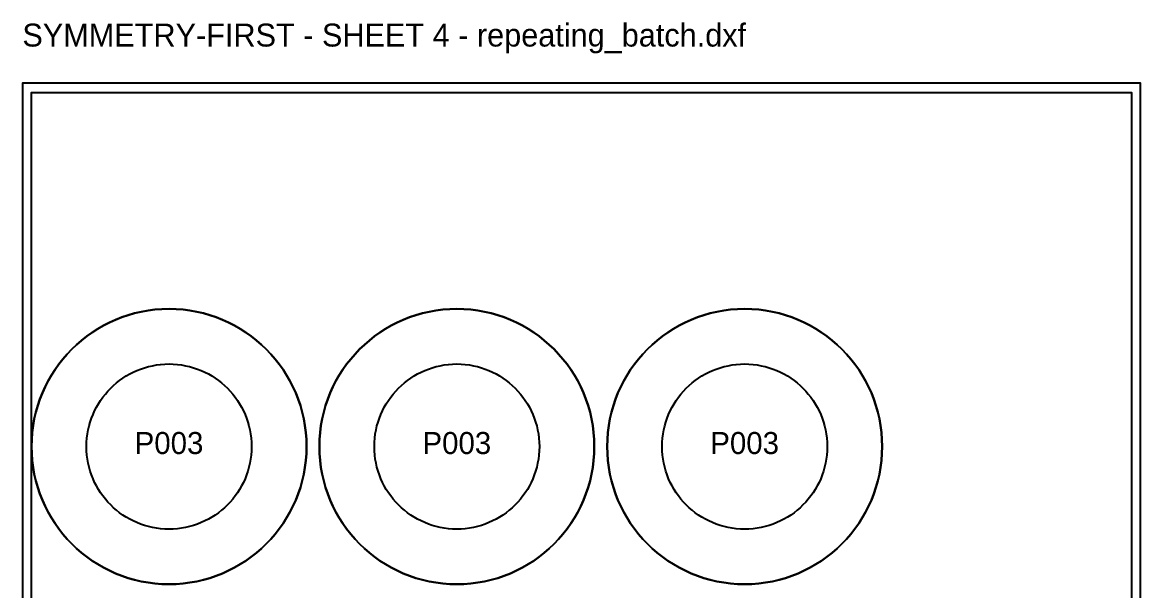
# Model space of a CAD drawing. Header units: millimetres. Extents: x -5 to 6500, y 0 to 2506.
# Drawn here: x 3960 to 5180, y 1887 to 2506 of the extents above; entities that cross this region are included whole.
import ezdxf
from ezdxf.enums import TextEntityAlignment as Align

# ---------------------------------------------------------------- set-up
doc = ezdxf.new("R2010")
doc.units = ezdxf.units.MM
for name, color, linetype in [('CNC_BOUNDARY', 1, 'Continuous'), ('CUT', 7, 'Continuous'), ('ETCH', 2, 'Continuous'), ('INFO', 8, 'Continuous'), ('OFFCUT', 4, 'Continuous')]:
    doc.layers.add(name, color=color, linetype=linetype)

msp = doc.modelspace()

# ---------------------------------------------------------------- linework, layer by layer
at = {"layer": 'CNC_BOUNDARY'}
msp.add_lwpolyline([(3960, 0), (5180, 0), (5180, 2440), (3960, 2440)], close=True, dxfattribs=at)
at = {"layer": 'CUT'}
for points in [[(4270, 2044), (4269.8048, 2036.281), (4269.2256, 2028.6634), (4268.2717, 2021.1565), (4266.9525, 2013.7698), (4265.2776, 2006.5127), (4263.2563, 1999.3946), (4260.898, 1992.425), (4258.2123, 1985.6132), (4255.2084, 1978.9688), (4251.8958, 1972.5011), (4248.284, 1966.2195), (4244.3824, 1960.1336), (4240.2003, 1954.2526), (4235.7473, 1948.5861), (4231.0327, 1943.1434), (4226.066, 1937.934), (4220.8566, 1932.9673), (4215.4139, 1928.2527), (4209.7474, 1923.7997), (4203.8664, 1919.6176), (4197.7805, 1915.716), (4191.4989, 1912.1042), (4185.0312, 1908.7916), (4178.3868, 1905.7877), (4171.575, 1903.102), (4164.6054, 1900.7437), (4157.4873, 1898.7224), (4150.2302, 1897.0475), (4142.8435, 1895.7283), (4135.3366, 1894.7744), (4127.719, 1894.1952), (4120, 1894), (4112.281, 1894.1952), (4104.6634, 1894.7744), (4097.1565, 1895.7283), (4089.7698, 1897.0475), (4082.5127, 1898.7224), (4075.3946, 1900.7437), (4068.425, 1903.102), (4061.6132, 1905.7877), (4054.9688, 1908.7916), (4048.5011, 1912.1042), (4042.2195, 1915.716), (4036.1336, 1919.6176), (4030.2526, 1923.7997), (4024.5861, 1928.2527), (4019.1434, 1932.9673), (4013.934, 1937.934), (4008.9673, 1943.1434), (4004.2527, 1948.5861), (3999.7997, 1954.2526), (3995.6176, 1960.1336), (3991.716, 1966.2195), (3988.1042, 1972.5011), (3984.7916, 1978.9688), (3981.7877, 1985.6132), (3979.102, 1992.425), (3976.7437, 1999.3946), (3974.7224, 2006.5127), (3973.0475, 2013.7698), (3971.7283, 2021.1565), (3970.7744, 2028.6634), (3970.1952, 2036.281), (3970, 2044), (3970.1952, 2051.719), (3970.7744, 2059.3366), (3971.7283, 2066.8435), (3973.0475, 2074.2302), (3974.7224, 2081.4873), (3976.7437, 2088.6054), (3979.102, 2095.575), (3981.7877, 2102.3868), (3984.7916, 2109.0312), (3988.1042, 2115.4989), (3991.716, 2121.7805), (3995.6176, 2127.8664), (3999.7997, 2133.7474), (4004.2527, 2139.4139), (4008.9673, 2144.8566), (4013.934, 2150.066), (4019.1434, 2155.0327), (4024.5861, 2159.7473), (4030.2526, 2164.2003), (4036.1336, 2168.3824), (4042.2195, 2172.284), (4048.5011, 2175.8958), (4054.9688, 2179.2084), (4061.6132, 2182.2123), (4068.425, 2184.898), (4075.3946, 2187.2563), (4082.5127, 2189.2776), (4089.7698, 2190.9525), (4097.1565, 2192.2717), (4104.6634, 2193.2256), (4112.281, 2193.8048), (4120, 2194), (4127.719, 2193.8048), (4135.3366, 2193.2256), (4142.8435, 2192.2717), (4150.2302, 2190.9525), (4157.4873, 2189.2776), (4164.6054, 2187.2563), (4171.575, 2184.898), (4178.3868, 2182.2123), (4185.0312, 2179.2084), (4191.4989, 2175.8958), (4197.7805, 2172.284), (4203.8664, 2168.3824), (4209.7474, 2164.2003), (4215.4139, 2159.7473), (4220.8566, 2155.0327), (4226.066, 2150.066), (4231.0327, 2144.8566), (4235.7473, 2139.4139), (4240.2003, 2133.7474), (4244.3824, 2127.8664), (4248.284, 2121.7805), (4251.8958, 2115.4989), (4255.2084, 2109.0312), (4258.2123, 2102.3868), (4260.898, 2095.575), (4263.2563, 2088.6054), (4265.2776, 2081.4873), (4266.9525, 2074.2302), (4268.2717, 2066.8435), (4269.2256, 2059.3366), (4269.8048, 2051.719), (4270, 2044)], [(4584, 2044), (4583.8048, 2036.281), (4583.2256, 2028.6634), (4582.2717, 2021.1565), (4580.9525, 2013.7698), (4579.2776, 2006.5127), (4577.2563, 1999.3946), (4574.898, 1992.425), (4572.2123, 1985.6132), (4569.2084, 1978.9688), (4565.8958, 1972.5011), (4562.284, 1966.2195), (4558.3824, 1960.1336), (4554.2003, 1954.2526), (4549.7473, 1948.5861), (4545.0327, 1943.1434), (4540.066, 1937.934), (4534.8566, 1932.9673), (4529.4139, 1928.2527), (4523.7474, 1923.7997), (4517.8664, 1919.6176), (4511.7805, 1915.716), (4505.4989, 1912.1042), (4499.0312, 1908.7916), (4492.3868, 1905.7877), (4485.575, 1903.102), (4478.6054, 1900.7437), (4471.4873, 1898.7224), (4464.2302, 1897.0475), (4456.8435, 1895.7283), (4449.3366, 1894.7744), (4441.719, 1894.1952), (4434, 1894), (4426.281, 1894.1952), (4418.6634, 1894.7744), (4411.1565, 1895.7283), (4403.7698, 1897.0475), (4396.5127, 1898.7224), (4389.3946, 1900.7437), (4382.425, 1903.102), (4375.6132, 1905.7877), (4368.9688, 1908.7916), (4362.5011, 1912.1042), (4356.2195, 1915.716), (4350.1336, 1919.6176), (4344.2526, 1923.7997), (4338.5861, 1928.2527), (4333.1434, 1932.9673), (4327.934, 1937.934), (4322.9673, 1943.1434), (4318.2527, 1948.5861), (4313.7997, 1954.2526), (4309.6176, 1960.1336), (4305.716, 1966.2195), (4302.1042, 1972.5011), (4298.7916, 1978.9688), (4295.7877, 1985.6132), (4293.102, 1992.425), (4290.7437, 1999.3946), (4288.7224, 2006.5127), (4287.0475, 2013.7698), (4285.7283, 2021.1565), (4284.7744, 2028.6634), (4284.1952, 2036.281), (4284, 2044), (4284.1952, 2051.719), (4284.7744, 2059.3366), (4285.7283, 2066.8435), (4287.0475, 2074.2302), (4288.7224, 2081.4873), (4290.7437, 2088.6054), (4293.102, 2095.575), (4295.7877, 2102.3868), (4298.7916, 2109.0312), (4302.1042, 2115.4989), (4305.716, 2121.7805), (4309.6176, 2127.8664), (4313.7997, 2133.7474), (4318.2527, 2139.4139), (4322.9673, 2144.8566), (4327.934, 2150.066), (4333.1434, 2155.0327), (4338.5861, 2159.7473), (4344.2526, 2164.2003), (4350.1336, 2168.3824), (4356.2195, 2172.284), (4362.5011, 2175.8958), (4368.9688, 2179.2084), (4375.6132, 2182.2123), (4382.425, 2184.898), (4389.3946, 2187.2563), (4396.5127, 2189.2776), (4403.7698, 2190.9525), (4411.1565, 2192.2717), (4418.6634, 2193.2256), (4426.281, 2193.8048), (4434, 2194), (4441.719, 2193.8048), (4449.3366, 2193.2256), (4456.8435, 2192.2717), (4464.2302, 2190.9525), (4471.4873, 2189.2776), (4478.6054, 2187.2563), (4485.575, 2184.898), (4492.3868, 2182.2123), (4499.0312, 2179.2084), (4505.4989, 2175.8958), (4511.7805, 2172.284), (4517.8664, 2168.3824), (4523.7474, 2164.2003), (4529.4139, 2159.7473), (4534.8566, 2155.0327), (4540.066, 2150.066), (4545.0327, 2144.8566), (4549.7473, 2139.4139), (4554.2003, 2133.7474), (4558.3824, 2127.8664), (4562.284, 2121.7805), (4565.8958, 2115.4989), (4569.2084, 2109.0312), (4572.2123, 2102.3868), (4574.898, 2095.575), (4577.2563, 2088.6054), (4579.2776, 2081.4873), (4580.9525, 2074.2302), (4582.2717, 2066.8435), (4583.2256, 2059.3366), (4583.8048, 2051.719), (4584, 2044)], [(4898, 2044), (4897.8048, 2036.281), (4897.2256, 2028.6634), (4896.2717, 2021.1565), (4894.9525, 2013.7698), (4893.2776, 2006.5127), (4891.2563, 1999.3946), (4888.898, 1992.425), (4886.2123, 1985.6132), (4883.2084, 1978.9688), (4879.8958, 1972.5011), (4876.284, 1966.2195), (4872.3824, 1960.1336), (4868.2003, 1954.2526), (4863.7473, 1948.5861), (4859.0327, 1943.1434), (4854.066, 1937.934), (4848.8566, 1932.9673), (4843.4139, 1928.2527), (4837.7474, 1923.7997), (4831.8664, 1919.6176), (4825.7805, 1915.716), (4819.4989, 1912.1042), (4813.0312, 1908.7916), (4806.3868, 1905.7877), (4799.575, 1903.102), (4792.6054, 1900.7437), (4785.4873, 1898.7224), (4778.2302, 1897.0475), (4770.8435, 1895.7283), (4763.3366, 1894.7744), (4755.719, 1894.1952), (4748, 1894), (4740.281, 1894.1952), (4732.6634, 1894.7744), (4725.1565, 1895.7283), (4717.7698, 1897.0475), (4710.5127, 1898.7224), (4703.3946, 1900.7437), (4696.425, 1903.102), (4689.6132, 1905.7877), (4682.9688, 1908.7916), (4676.5011, 1912.1042), (4670.2195, 1915.716), (4664.1336, 1919.6176), (4658.2526, 1923.7997), (4652.5861, 1928.2527), (4647.1434, 1932.9673), (4641.934, 1937.934), (4636.9673, 1943.1434), (4632.2527, 1948.5861), (4627.7997, 1954.2526), (4623.6176, 1960.1336), (4619.716, 1966.2195), (4616.1042, 1972.5011), (4612.7916, 1978.9688), (4609.7877, 1985.6132), (4607.102, 1992.425), (4604.7437, 1999.3946), (4602.7224, 2006.5127), (4601.0475, 2013.7698), (4599.7283, 2021.1565), (4598.7744, 2028.6634), (4598.1952, 2036.281), (4598, 2044), (4598.1952, 2051.719), (4598.7744, 2059.3366), (4599.7283, 2066.8435), (4601.0475, 2074.2302), (4602.7224, 2081.4873), (4604.7437, 2088.6054), (4607.102, 2095.575), (4609.7877, 2102.3868), (4612.7916, 2109.0312), (4616.1042, 2115.4989), (4619.716, 2121.7805), (4623.6176, 2127.8664), (4627.7997, 2133.7474), (4632.2527, 2139.4139), (4636.9673, 2144.8566), (4641.934, 2150.066), (4647.1434, 2155.0327), (4652.5861, 2159.7473), (4658.2526, 2164.2003), (4664.1336, 2168.3824), (4670.2195, 2172.284), (4676.5011, 2175.8958), (4682.9688, 2179.2084), (4689.6132, 2182.2123), (4696.425, 2184.898), (4703.3946, 2187.2563), (4710.5127, 2189.2776), (4717.7698, 2190.9525), (4725.1565, 2192.2717), (4732.6634, 2193.2256), (4740.281, 2193.8048), (4748, 2194), (4755.719, 2193.8048), (4763.3366, 2193.2256), (4770.8435, 2192.2717), (4778.2302, 2190.9525), (4785.4873, 2189.2776), (4792.6054, 2187.2563), (4799.575, 2184.898), (4806.3868, 2182.2123), (4813.0312, 2179.2084), (4819.4989, 2175.8958), (4825.7805, 2172.284), (4831.8664, 2168.3824), (4837.7474, 2164.2003), (4843.4139, 2159.7473), (4848.8566, 2155.0327), (4854.066, 2150.066), (4859.0327, 2144.8566), (4863.7473, 2139.4139), (4868.2003, 2133.7474), (4872.3824, 2127.8664), (4876.284, 2121.7805), (4879.8958, 2115.4989), (4883.2084, 2109.0312), (4886.2123, 2102.3868), (4888.898, 2095.575), (4891.2563, 2088.6054), (4893.2776, 2081.4873), (4894.9525, 2074.2302), (4896.2717, 2066.8435), (4897.2256, 2059.3366), (4897.8048, 2051.719), (4898, 2044)], [(4210, 2044), (4209.8829, 2039.3686), (4209.5353, 2034.798), (4208.963, 2030.2939), (4208.1715, 2025.8619), (4207.1666, 2021.5076), (4205.9538, 2017.2368), (4204.5388, 2013.055), (4202.9274, 2008.9679), (4201.125, 2004.9813), (4199.1375, 2001.1007), (4196.9704, 1997.3317), (4194.6294, 1993.6801), (4192.1202, 1990.1516), (4189.4484, 1986.7516), (4186.6196, 1983.486), (4183.6396, 1980.3604), (4180.514, 1977.3804), (4177.2484, 1974.5516), (4173.8484, 1971.8798), (4170.3199, 1969.3706), (4166.6683, 1967.0296), (4162.8993, 1964.8625), (4159.0187, 1962.875), (4155.0321, 1961.0726), (4150.945, 1959.4612), (4146.7632, 1958.0462), (4142.4924, 1956.8334), (4138.1381, 1955.8285), (4133.7061, 1955.037), (4129.202, 1954.4647), (4124.6314, 1954.1171), (4120, 1954), (4115.3686, 1954.1171), (4110.798, 1954.4647), (4106.2939, 1955.037), (4101.8619, 1955.8285), (4097.5076, 1956.8334), (4093.2368, 1958.0462), (4089.055, 1959.4612), (4084.9679, 1961.0726), (4080.9813, 1962.875), (4077.1007, 1964.8625), (4073.3317, 1967.0296), (4069.6801, 1969.3706), (4066.1516, 1971.8798), (4062.7516, 1974.5516), (4059.486, 1977.3804), (4056.3604, 1980.3604), (4053.3804, 1983.486), (4050.5516, 1986.7516), (4047.8798, 1990.1516), (4045.3706, 1993.6801), (4043.0296, 1997.3317), (4040.8625, 2001.1007), (4038.875, 2004.9813), (4037.0726, 2008.9679), (4035.4612, 2013.055), (4034.0462, 2017.2368), (4032.8334, 2021.5076), (4031.8285, 2025.8619), (4031.037, 2030.2939), (4030.4647, 2034.798), (4030.1171, 2039.3686), (4030, 2044), (4030.1171, 2048.6314), (4030.4647, 2053.202), (4031.037, 2057.7061), (4031.8285, 2062.1381), (4032.8334, 2066.4924), (4034.0462, 2070.7632), (4035.4612, 2074.945), (4037.0726, 2079.0321), (4038.875, 2083.0187), (4040.8625, 2086.8993), (4043.0296, 2090.6683), (4045.3706, 2094.3199), (4047.8798, 2097.8484), (4050.5516, 2101.2484), (4053.3804, 2104.514), (4056.3604, 2107.6396), (4059.486, 2110.6196), (4062.7516, 2113.4484), (4066.1516, 2116.1202), (4069.6801, 2118.6294), (4073.3317, 2120.9704), (4077.1007, 2123.1375), (4080.9813, 2125.125), (4084.9679, 2126.9274), (4089.055, 2128.5388), (4093.2368, 2129.9538), (4097.5076, 2131.1666), (4101.8619, 2132.1715), (4106.2939, 2132.963), (4110.798, 2133.5353), (4115.3686, 2133.8829), (4120, 2134), (4124.6314, 2133.8829), (4129.202, 2133.5353), (4133.7061, 2132.963), (4138.1381, 2132.1715), (4142.4924, 2131.1666), (4146.7632, 2129.9538), (4150.945, 2128.5388), (4155.0321, 2126.9274), (4159.0187, 2125.125), (4162.8993, 2123.1375), (4166.6683, 2120.9704), (4170.3199, 2118.6294), (4173.8484, 2116.1202), (4177.2484, 2113.4484), (4180.514, 2110.6196), (4183.6396, 2107.6396), (4186.6196, 2104.514), (4189.4484, 2101.2484), (4192.1202, 2097.8484), (4194.6294, 2094.3199), (4196.9704, 2090.6683), (4199.1375, 2086.8993), (4201.125, 2083.0187), (4202.9274, 2079.0321), (4204.5388, 2074.945), (4205.9538, 2070.7632), (4207.1666, 2066.4924), (4208.1715, 2062.1381), (4208.963, 2057.7061), (4209.5353, 2053.202), (4209.8829, 2048.6314), (4210, 2044)], [(4524, 2044), (4523.8829, 2039.3686), (4523.5353, 2034.798), (4522.963, 2030.2939), (4522.1715, 2025.8619), (4521.1666, 2021.5076), (4519.9538, 2017.2368), (4518.5388, 2013.055), (4516.9274, 2008.9679), (4515.125, 2004.9813), (4513.1375, 2001.1007), (4510.9704, 1997.3317), (4508.6294, 1993.6801), (4506.1202, 1990.1516), (4503.4484, 1986.7516), (4500.6196, 1983.486), (4497.6396, 1980.3604), (4494.514, 1977.3804), (4491.2484, 1974.5516), (4487.8484, 1971.8798), (4484.3199, 1969.3706), (4480.6683, 1967.0296), (4476.8993, 1964.8625), (4473.0187, 1962.875), (4469.0321, 1961.0726), (4464.945, 1959.4612), (4460.7632, 1958.0462), (4456.4924, 1956.8334), (4452.1381, 1955.8285), (4447.7061, 1955.037), (4443.202, 1954.4647), (4438.6314, 1954.1171), (4434, 1954), (4429.3686, 1954.1171), (4424.798, 1954.4647), (4420.2939, 1955.037), (4415.8619, 1955.8285), (4411.5076, 1956.8334), (4407.2368, 1958.0462), (4403.055, 1959.4612), (4398.9679, 1961.0726), (4394.9813, 1962.875), (4391.1007, 1964.8625), (4387.3317, 1967.0296), (4383.6801, 1969.3706), (4380.1516, 1971.8798), (4376.7516, 1974.5516), (4373.486, 1977.3804), (4370.3604, 1980.3604), (4367.3804, 1983.486), (4364.5516, 1986.7516), (4361.8798, 1990.1516), (4359.3706, 1993.6801), (4357.0296, 1997.3317), (4354.8625, 2001.1007), (4352.875, 2004.9813), (4351.0726, 2008.9679), (4349.4612, 2013.055), (4348.0462, 2017.2368), (4346.8334, 2021.5076), (4345.8285, 2025.8619), (4345.037, 2030.2939), (4344.4647, 2034.798), (4344.1171, 2039.3686), (4344, 2044), (4344.1171, 2048.6314), (4344.4647, 2053.202), (4345.037, 2057.7061), (4345.8285, 2062.1381), (4346.8334, 2066.4924), (4348.0462, 2070.7632), (4349.4612, 2074.945), (4351.0726, 2079.0321), (4352.875, 2083.0187), (4354.8625, 2086.8993), (4357.0296, 2090.6683), (4359.3706, 2094.3199), (4361.8798, 2097.8484), (4364.5516, 2101.2484), (4367.3804, 2104.514), (4370.3604, 2107.6396), (4373.486, 2110.6196), (4376.7516, 2113.4484), (4380.1516, 2116.1202), (4383.6801, 2118.6294), (4387.3317, 2120.9704), (4391.1007, 2123.1375), (4394.9813, 2125.125), (4398.9679, 2126.9274), (4403.055, 2128.5388), (4407.2368, 2129.9538), (4411.5076, 2131.1666), (4415.8619, 2132.1715), (4420.2939, 2132.963), (4424.798, 2133.5353), (4429.3686, 2133.8829), (4434, 2134), (4438.6314, 2133.8829), (4443.202, 2133.5353), (4447.7061, 2132.963), (4452.1381, 2132.1715), (4456.4924, 2131.1666), (4460.7632, 2129.9538), (4464.945, 2128.5388), (4469.0321, 2126.9274), (4473.0187, 2125.125), (4476.8993, 2123.1375), (4480.6683, 2120.9704), (4484.3199, 2118.6294), (4487.8484, 2116.1202), (4491.2484, 2113.4484), (4494.514, 2110.6196), (4497.6396, 2107.6396), (4500.6196, 2104.514), (4503.4484, 2101.2484), (4506.1202, 2097.8484), (4508.6294, 2094.3199), (4510.9704, 2090.6683), (4513.1375, 2086.8993), (4515.125, 2083.0187), (4516.9274, 2079.0321), (4518.5388, 2074.945), (4519.9538, 2070.7632), (4521.1666, 2066.4924), (4522.1715, 2062.1381), (4522.963, 2057.7061), (4523.5353, 2053.202), (4523.8829, 2048.6314), (4524, 2044)], [(4838, 2044), (4837.8829, 2039.3686), (4837.5353, 2034.798), (4836.963, 2030.2939), (4836.1715, 2025.8619), (4835.1666, 2021.5076), (4833.9538, 2017.2368), (4832.5388, 2013.055), (4830.9274, 2008.9679), (4829.125, 2004.9813), (4827.1375, 2001.1007), (4824.9704, 1997.3317), (4822.6294, 1993.6801), (4820.1202, 1990.1516), (4817.4484, 1986.7516), (4814.6196, 1983.486), (4811.6396, 1980.3604), (4808.514, 1977.3804), (4805.2484, 1974.5516), (4801.8484, 1971.8798), (4798.3199, 1969.3706), (4794.6683, 1967.0296), (4790.8993, 1964.8625), (4787.0187, 1962.875), (4783.0321, 1961.0726), (4778.945, 1959.4612), (4774.7632, 1958.0462), (4770.4924, 1956.8334), (4766.1381, 1955.8285), (4761.7061, 1955.037), (4757.202, 1954.4647), (4752.6314, 1954.1171), (4748, 1954), (4743.3686, 1954.1171), (4738.798, 1954.4647), (4734.2939, 1955.037), (4729.8619, 1955.8285), (4725.5076, 1956.8334), (4721.2368, 1958.0462), (4717.055, 1959.4612), (4712.9679, 1961.0726), (4708.9813, 1962.875), (4705.1007, 1964.8625), (4701.3317, 1967.0296), (4697.6801, 1969.3706), (4694.1516, 1971.8798), (4690.7516, 1974.5516), (4687.486, 1977.3804), (4684.3604, 1980.3604), (4681.3804, 1983.486), (4678.5516, 1986.7516), (4675.8798, 1990.1516), (4673.3706, 1993.6801), (4671.0296, 1997.3317), (4668.8625, 2001.1007), (4666.875, 2004.9813), (4665.0726, 2008.9679), (4663.4612, 2013.055), (4662.0462, 2017.2368), (4660.8334, 2021.5076), (4659.8285, 2025.8619), (4659.037, 2030.2939), (4658.4647, 2034.798), (4658.1171, 2039.3686), (4658, 2044), (4658.1171, 2048.6314), (4658.4647, 2053.202), (4659.037, 2057.7061), (4659.8285, 2062.1381), (4660.8334, 2066.4924), (4662.0462, 2070.7632), (4663.4612, 2074.945), (4665.0726, 2079.0321), (4666.875, 2083.0187), (4668.8625, 2086.8993), (4671.0296, 2090.6683), (4673.3706, 2094.3199), (4675.8798, 2097.8484), (4678.5516, 2101.2484), (4681.3804, 2104.514), (4684.3604, 2107.6396), (4687.486, 2110.6196), (4690.7516, 2113.4484), (4694.1516, 2116.1202), (4697.6801, 2118.6294), (4701.3317, 2120.9704), (4705.1007, 2123.1375), (4708.9813, 2125.125), (4712.9679, 2126.9274), (4717.055, 2128.5388), (4721.2368, 2129.9538), (4725.5076, 2131.1666), (4729.8619, 2132.1715), (4734.2939, 2132.963), (4738.798, 2133.5353), (4743.3686, 2133.8829), (4748, 2134), (4752.6314, 2133.8829), (4757.202, 2133.5353), (4761.7061, 2132.963), (4766.1381, 2132.1715), (4770.4924, 2131.1666), (4774.7632, 2129.9538), (4778.945, 2128.5388), (4783.0321, 2126.9274), (4787.0187, 2125.125), (4790.8993, 2123.1375), (4794.6683, 2120.9704), (4798.3199, 2118.6294), (4801.8484, 2116.1202), (4805.2484, 2113.4484), (4808.514, 2110.6196), (4811.6396, 2107.6396), (4814.6196, 2104.514), (4817.4484, 2101.2484), (4820.1202, 2097.8484), (4822.6294, 2094.3199), (4824.9704, 2090.6683), (4827.1375, 2086.8993), (4829.125, 2083.0187), (4830.9274, 2079.0321), (4832.5388, 2074.945), (4833.9538, 2070.7632), (4835.1666, 2066.4924), (4836.1715, 2062.1381), (4836.963, 2057.7061), (4837.5353, 2053.202), (4837.8829, 2048.6314), (4838, 2044)]]:
    msp.add_lwpolyline(points, close=True, dxfattribs=at)
at = {"layer": 'OFFCUT'}
msp.add_lwpolyline([(3970, 1252), (3970, 1416), (3970, 1730), (3970, 2044), (3970, 2430), (3970, 2430), (5170, 2430), (5170, 10)], dxfattribs=at)
for points in [[(3970.1952, 2036.281), (3970.7744, 2028.6634), (3971.7283, 2021.1565), (3973.0475, 2013.7698), (3974.7224, 2006.5127), (3976.7437, 1999.3946), (3979.102, 1992.425), (3981.7877, 1985.6132), (3984.7916, 1978.9688), (3988.1042, 1972.5011), (3991.716, 1966.2195), (3995.6176, 1960.1336), (3999.7997, 1954.2526), (4004.2527, 1948.5861), (4008.9673, 1943.1434), (4013.934, 1937.934), (4019.1434, 1932.9673), (4024.5861, 1928.2527), (4030.2526, 1923.7997), (4036.1336, 1919.6176), (4042.2195, 1915.716), (4048.5011, 1912.1042), (4054.9688, 1908.7916), (4061.6132, 1905.7877), (4068.425, 1903.102), (4075.3946, 1900.7437), (4082.5127, 1898.7224), (4089.7698, 1897.0475), (4097.1565, 1895.7283), (4104.6634, 1894.7744), (4112.281, 1894.1952), (4120, 1894), (4127.719, 1894.1952), (4135.3366, 1894.7744), (4142.8435, 1895.7283), (4150.2302, 1897.0475), (4157.4873, 1898.7224), (4164.6054, 1900.7437), (4171.575, 1903.102), (4178.3868, 1905.7877), (4185.0312, 1908.7916), (4191.4989, 1912.1042), (4197.7805, 1915.716), (4203.8664, 1919.6176), (4209.7474, 1923.7997), (4215.4139, 1928.2527), (4220.8566, 1932.9673), (4226.066, 1937.934), (4231.0327, 1943.1434), (4235.7473, 1948.5861), (4240.2003, 1954.2526), (4244.3824, 1960.1336), (4248.284, 1966.2195), (4251.8958, 1972.5011), (4255.2084, 1978.9688), (4258.2123, 1985.6132), (4260.898, 1992.425), (4263.2563, 1999.3946), (4265.2776, 2006.5127), (4266.9525, 2013.7698), (4268.2717, 2021.1565), (4269.2256, 2028.6634), (4269.8048, 2036.281), (4270, 2044), (4269.8048, 2051.719), (4269.2256, 2059.3366), (4268.2717, 2066.8435), (4266.9525, 2074.2302), (4265.2776, 2081.4873), (4263.2563, 2088.6054), (4260.898, 2095.575), (4258.2123, 2102.3868), (4255.2084, 2109.0312), (4251.8958, 2115.4989), (4248.284, 2121.7805), (4244.3824, 2127.8664), (4240.2003, 2133.7474), (4235.7473, 2139.4139), (4231.0327, 2144.8566), (4226.066, 2150.066), (4220.8566, 2155.0327), (4215.4139, 2159.7473), (4209.7474, 2164.2003), (4203.8664, 2168.3824), (4197.7805, 2172.284), (4191.4989, 2175.8958), (4185.0312, 2179.2084), (4178.3868, 2182.2123), (4171.575, 2184.898), (4164.6054, 2187.2563), (4157.4873, 2189.2776), (4150.2302, 2190.9525), (4142.8435, 2192.2717), (4135.3366, 2193.2256), (4127.719, 2193.8048), (4120, 2194), (4112.281, 2193.8048), (4104.6634, 2193.2256), (4097.1565, 2192.2717), (4089.7698, 2190.9525), (4082.5127, 2189.2776), (4075.3946, 2187.2563), (4068.425, 2184.898), (4061.6132, 2182.2123), (4054.9688, 2179.2084), (4048.5011, 2175.8958), (4042.2195, 2172.284), (4036.1336, 2168.3824), (4030.2526, 2164.2003), (4024.5861, 2159.7473), (4019.1434, 2155.0327), (4013.934, 2150.066), (4008.9673, 2144.8566), (4004.2527, 2139.4139), (3999.7997, 2133.7474), (3995.6176, 2127.8664), (3991.716, 2121.7805), (3988.1042, 2115.4989), (3984.7916, 2109.0312), (3981.7877, 2102.3868), (3979.102, 2095.575), (3976.7437, 2088.6054), (3974.7224, 2081.4873), (3973.0475, 2074.2302), (3971.7283, 2066.8435), (3970.7744, 2059.3366), (3970.1952, 2051.719), (3970, 2044), (3970.1952, 2036.281)], [(4580.9525, 2013.7698), (4582.2717, 2021.1565), (4583.2256, 2028.6634), (4583.8048, 2036.281), (4584, 2044), (4583.8048, 2051.719), (4583.2256, 2059.3366), (4582.2717, 2066.8435), (4580.9525, 2074.2302), (4579.2776, 2081.4873), (4577.2563, 2088.6054), (4574.898, 2095.575), (4572.2123, 2102.3868), (4569.2084, 2109.0312), (4565.8958, 2115.4989), (4562.284, 2121.7805), (4558.3824, 2127.8664), (4554.2003, 2133.7474), (4549.7473, 2139.4139), (4545.0327, 2144.8566), (4540.066, 2150.066), (4534.8566, 2155.0327), (4529.4139, 2159.7473), (4523.7474, 2164.2003), (4517.8664, 2168.3824), (4511.7805, 2172.284), (4505.4989, 2175.8958), (4499.0312, 2179.2084), (4492.3868, 2182.2123), (4485.575, 2184.898), (4478.6054, 2187.2563), (4471.4873, 2189.2776), (4464.2302, 2190.9525), (4456.8435, 2192.2717), (4449.3366, 2193.2256), (4441.719, 2193.8048), (4434, 2194), (4426.281, 2193.8048), (4418.6634, 2193.2256), (4411.1565, 2192.2717), (4403.7698, 2190.9525), (4396.5127, 2189.2776), (4389.3946, 2187.2563), (4382.425, 2184.898), (4375.6132, 2182.2123), (4368.9688, 2179.2084), (4362.5011, 2175.8958), (4356.2195, 2172.284), (4350.1336, 2168.3824), (4344.2526, 2164.2003), (4338.5861, 2159.7473), (4333.1434, 2155.0327), (4327.934, 2150.066), (4322.9673, 2144.8566), (4318.2527, 2139.4139), (4313.7997, 2133.7474), (4309.6176, 2127.8664), (4305.716, 2121.7805), (4302.1042, 2115.4989), (4298.7916, 2109.0312), (4295.7877, 2102.3868), (4293.102, 2095.575), (4290.7437, 2088.6054), (4288.7224, 2081.4873), (4287.0475, 2074.2302), (4285.7283, 2066.8435), (4284.7744, 2059.3366), (4284.1952, 2051.719), (4284, 2044), (4284.1952, 2036.281), (4284.7744, 2028.6634), (4285.7283, 2021.1565), (4287.0475, 2013.7698), (4288.7224, 2006.5127), (4290.7437, 1999.3946), (4293.102, 1992.425), (4295.7877, 1985.6132), (4298.7916, 1978.9688), (4302.1042, 1972.5011), (4305.716, 1966.2195), (4309.6176, 1960.1336), (4313.7997, 1954.2526), (4318.2527, 1948.5861), (4322.9673, 1943.1434), (4327.934, 1937.934), (4333.1434, 1932.9673), (4338.5861, 1928.2527), (4344.2526, 1923.7997), (4350.1336, 1919.6176), (4356.2195, 1915.716), (4362.5011, 1912.1042), (4368.9688, 1908.7916), (4375.6132, 1905.7877), (4382.425, 1903.102), (4389.3946, 1900.7437), (4396.5127, 1898.7224), (4403.7698, 1897.0475), (4411.1565, 1895.7283), (4418.6634, 1894.7744), (4426.281, 1894.1952), (4434, 1894), (4441.719, 1894.1952), (4449.3366, 1894.7744), (4456.8435, 1895.7283), (4464.2302, 1897.0475), (4471.4873, 1898.7224), (4478.6054, 1900.7437), (4485.575, 1903.102), (4492.3868, 1905.7877), (4499.0312, 1908.7916), (4505.4989, 1912.1042), (4511.7805, 1915.716), (4517.8664, 1919.6176), (4523.7474, 1923.7997), (4529.4139, 1928.2527), (4534.8566, 1932.9673), (4540.066, 1937.934), (4545.0327, 1943.1434), (4549.7473, 1948.5861), (4554.2003, 1954.2526), (4558.3824, 1960.1336), (4562.284, 1966.2195), (4565.8958, 1972.5011), (4569.2084, 1978.9688), (4572.2123, 1985.6132), (4574.898, 1992.425), (4577.2563, 1999.3946), (4579.2776, 2006.5127), (4580.9525, 2013.7698)], [(4894.9525, 2013.7698), (4896.2717, 2021.1565), (4897.2256, 2028.6634), (4897.8048, 2036.281), (4898, 2044), (4897.8048, 2051.719), (4897.2256, 2059.3366), (4896.2717, 2066.8435), (4894.9525, 2074.2302), (4893.2776, 2081.4873), (4891.2563, 2088.6054), (4888.898, 2095.575), (4886.2123, 2102.3868), (4883.2084, 2109.0312), (4879.8958, 2115.4989), (4876.284, 2121.7805), (4872.3824, 2127.8664), (4868.2003, 2133.7474), (4863.7473, 2139.4139), (4859.0327, 2144.8566), (4854.066, 2150.066), (4848.8566, 2155.0327), (4843.4139, 2159.7473), (4837.7474, 2164.2003), (4831.8664, 2168.3824), (4825.7805, 2172.284), (4819.4989, 2175.8958), (4813.0312, 2179.2084), (4806.3868, 2182.2123), (4799.575, 2184.898), (4792.6054, 2187.2563), (4785.4873, 2189.2776), (4778.2302, 2190.9525), (4770.8435, 2192.2717), (4763.3366, 2193.2256), (4755.719, 2193.8048), (4748, 2194), (4740.281, 2193.8048), (4732.6634, 2193.2256), (4725.1565, 2192.2717), (4717.7698, 2190.9525), (4710.5127, 2189.2776), (4703.3946, 2187.2563), (4696.425, 2184.898), (4689.6132, 2182.2123), (4682.9688, 2179.2084), (4676.5011, 2175.8958), (4670.2195, 2172.284), (4664.1336, 2168.3824), (4658.2526, 2164.2003), (4652.5861, 2159.7473), (4647.1434, 2155.0327), (4641.934, 2150.066), (4636.9673, 2144.8566), (4632.2527, 2139.4139), (4627.7997, 2133.7474), (4623.6176, 2127.8664), (4619.716, 2121.7805), (4616.1042, 2115.4989), (4612.7916, 2109.0312), (4609.7877, 2102.3868), (4607.102, 2095.575), (4604.7437, 2088.6054), (4602.7224, 2081.4873), (4601.0475, 2074.2302), (4599.7283, 2066.8435), (4598.7744, 2059.3366), (4598.1952, 2051.719), (4598, 2044), (4598.1952, 2036.281), (4598.7744, 2028.6634), (4599.7283, 2021.1565), (4601.0475, 2013.7698), (4602.7224, 2006.5127), (4604.7437, 1999.3946), (4607.102, 1992.425), (4609.7877, 1985.6132), (4612.7916, 1978.9688), (4616.1042, 1972.5011), (4619.716, 1966.2195), (4623.6176, 1960.1336), (4627.7997, 1954.2526), (4632.2527, 1948.5861), (4636.9673, 1943.1434), (4641.934, 1937.934), (4647.1434, 1932.9673), (4652.5861, 1928.2527), (4658.2526, 1923.7997), (4664.1336, 1919.6176), (4670.2195, 1915.716), (4676.5011, 1912.1042), (4682.9688, 1908.7916), (4689.6132, 1905.7877), (4696.425, 1903.102), (4703.3946, 1900.7437), (4710.5127, 1898.7224), (4717.7698, 1897.0475), (4725.1565, 1895.7283), (4732.6634, 1894.7744), (4740.281, 1894.1952), (4748, 1894), (4755.719, 1894.1952), (4763.3366, 1894.7744), (4770.8435, 1895.7283), (4778.2302, 1897.0475), (4785.4873, 1898.7224), (4792.6054, 1900.7437), (4799.575, 1903.102), (4806.3868, 1905.7877), (4813.0312, 1908.7916), (4819.4989, 1912.1042), (4825.7805, 1915.716), (4831.8664, 1919.6176), (4837.7474, 1923.7997), (4843.4139, 1928.2527), (4848.8566, 1932.9673), (4854.066, 1937.934), (4859.0327, 1943.1434), (4863.7473, 1948.5861), (4868.2003, 1954.2526), (4872.3824, 1960.1336), (4876.284, 1966.2195), (4879.8958, 1972.5011), (4883.2084, 1978.9688), (4886.2123, 1985.6132), (4888.898, 1992.425), (4891.2563, 1999.3946), (4893.2776, 2006.5127), (4894.9525, 2013.7698)]]:
    msp.add_lwpolyline(points, close=True, dxfattribs=at)

# ---------------------------------------------------------------- texts
at = {"layer": 'ETCH'}
for p in [(4120, 2047.8595), (4434, 2047.8595), (4748, 2047.8595)]:
    msp.add_text('P003', height=24, dxfattribs=at).set_placement(p, align=Align.MIDDLE_CENTER)
at = {"layer": 'INFO'}
msp.add_text('SYMMETRY-FIRST - SHEET 4 - repeating_batch.dxf', height=25, dxfattribs=at).set_placement((3960, 2480))

doc.saveas('drawing.dxf')
